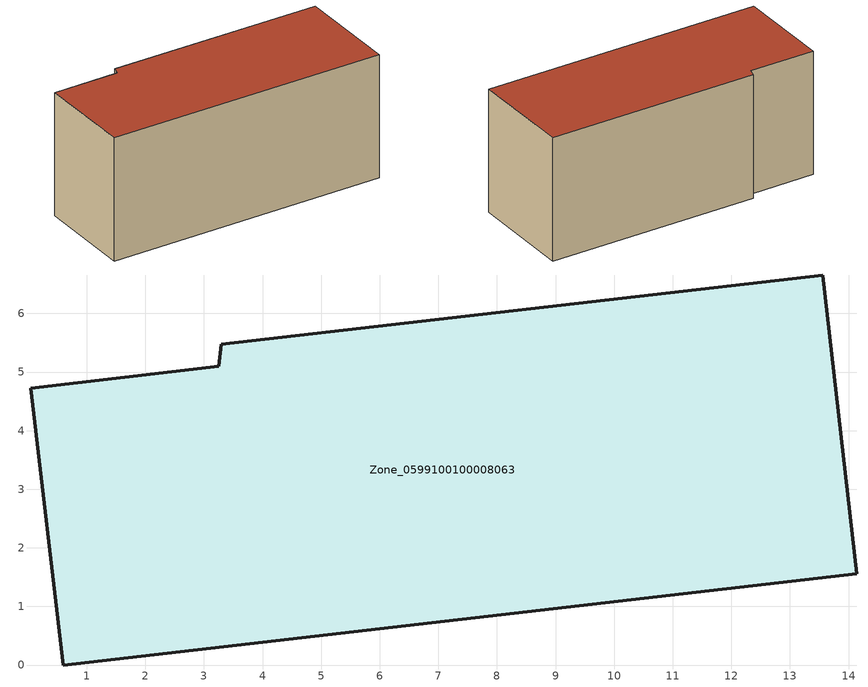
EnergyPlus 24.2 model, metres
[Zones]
Zone_0599100100008063
 floor ground (C_G): 14.14,1.56 0.6,0 0.04,4.72 3.25,5.1 3.3,5.47 13.56,6.66 z0
 wall outside (C_F): 14.14,1.56 13.56,6.66 3.3,5.47 3.25,5.1 0.04,4.72 0.6,0 14.14,1.56 z0:6.12
 roof outside (C_R): 0.6,0 14.14,1.56 13.56,6.66 3.3,5.47 3.25,5.1 0.04,4.72 z6.12
[BUILDING]
Pand.0599100100008063: North Axis=0; Terrain=City; Loads Convergence Tolerance Value=0.04; Temperature Convergence Tolerance Value=0.4; Solar Distribution=FullExterior; Maximum Number of Warmup Days=25; Minimum Number of Warmup Days=1
[Site:Location]
Rotterdam.The.Hague.AP_ZH_NLD Design_Conditions: Latitude=51.96; Longitude=4.45; Time Zone=1; Elevation=-4.5
[SITE:GROUNDTEMPERATURE:BUILDINGSURFACE]
18, 18, 18, 18, 18, 18, 18, 18, 18, 18, 18, 18
[MATERIAL] Thermal Absorptance=0.9; Solar Absorptance=0.7; Visible Absorptance=0.7
Name | Roughness | Thickness | Conductivity | Density | Specific Heat
G.TI.2015-2018 | MediumSmooth | 0.15 | 0.0428571 | 540 | 1210
F.TI.2015-2018 | Rough | 0.3 | 0.0666667 | 1920 | 840
R.TI.2015-2018 | MediumRough | 0.2 | 0.0333333 | 1500 | 1000
[CONSTRUCTION]
C_G: G.TI.2015-2018
C_F: F.TI.2015-2018
C_R: R.TI.2015-2018
[ZONE]
Zone_0599100100008063: Type=1; Multiplier=1; Ceiling Height=Autocalculate; Volume=Autocalculate; Floor Area=autocalculate; Part of Total Floor Area=Yes
[ZONEINFILTRATION:DESIGNFLOWRATE]
Infil_Zone_0599100100008063: Zone or ZoneList or Space or SpaceList=Zone_0599100100008063; Schedule=AlwaysOn; Design Flow Rate Calculation Method=Flow/Area; Flow Rate per Floor Area=0.0015; Constant Term Coefficient=1; Temperature Term Coefficient=0; Velocity Term Coefficient=0; Velocity Squared Term Coefficient=0
[HVACTEMPLATE:ZONE:IDEALLOADSAIRSYSTEM]
Zone_0599100100008063: Maximum Heating Supply Air Temperature=50; Minimum Cooling Supply Air Temperature=13; Maximum Heating Supply Air Humidity Ratio=0.0156; Minimum Cooling Supply Air Humidity Ratio=0.0077; Heating Limit=NoLimit; Cooling Limit=NoLimit; Dehumidification Control Type=ConstantSensibleHeatRatio; Cooling Sensible Heat Ratio=0.7; Dehumidification Setpoint=60; Humidification Control Type=None; Humidification Setpoint=30; Outdoor Air Method=None; Outdoor Air Flow Rate per Person=0.00944; Outdoor Air Flow Rate per Zone Floor Area=0; Outdoor Air Flow Rate per Zone=0; Demand Controlled Ventilation Type=None; Outdoor Air Economizer Type=NoEconomizer; Heat Recovery Type=None; Sensible Heat Recovery Effectiveness=0.7; Latent Heat Recovery Effectiveness=0.65
[ZONECONTROL:THERMOSTAT]
ThermostatControl_Zone_0599100100008063: Zone or ZoneList=Zone_0599100100008063; Control Type Schedule=DualSetpointControlType; Control 1=Thermostat_Zone_0599100100008063; Temperature Difference Between Cutout And Setpoint=0
[THERMOSTATSETPOINT:DUALSETPOINT]
Thermostat_Zone_0599100100008063: Heating Setpoint Temperature Schedule=HeatingSetpoint_Zone_0599100100008063; Cooling Setpoint Temperature Schedule=CoolingSetpoint_Zone_0599100100008063
[SCHEDULE:COMPACT]
HeatingSetpoint_Zone_0599100100008063: Through: 12/31, For: AllDays, Until: 24:00, 21
CoolingSetpoint_Zone_0599100100008063: Through: 12/31, For: AllDays, Until: 24:00, 24
DualSetpointControlType: Through: 12/31, For: AllDays, Until: 24:00, 4
AlwaysOn: Through: 12/31, For: AllDays, Until: 24:00, 1
